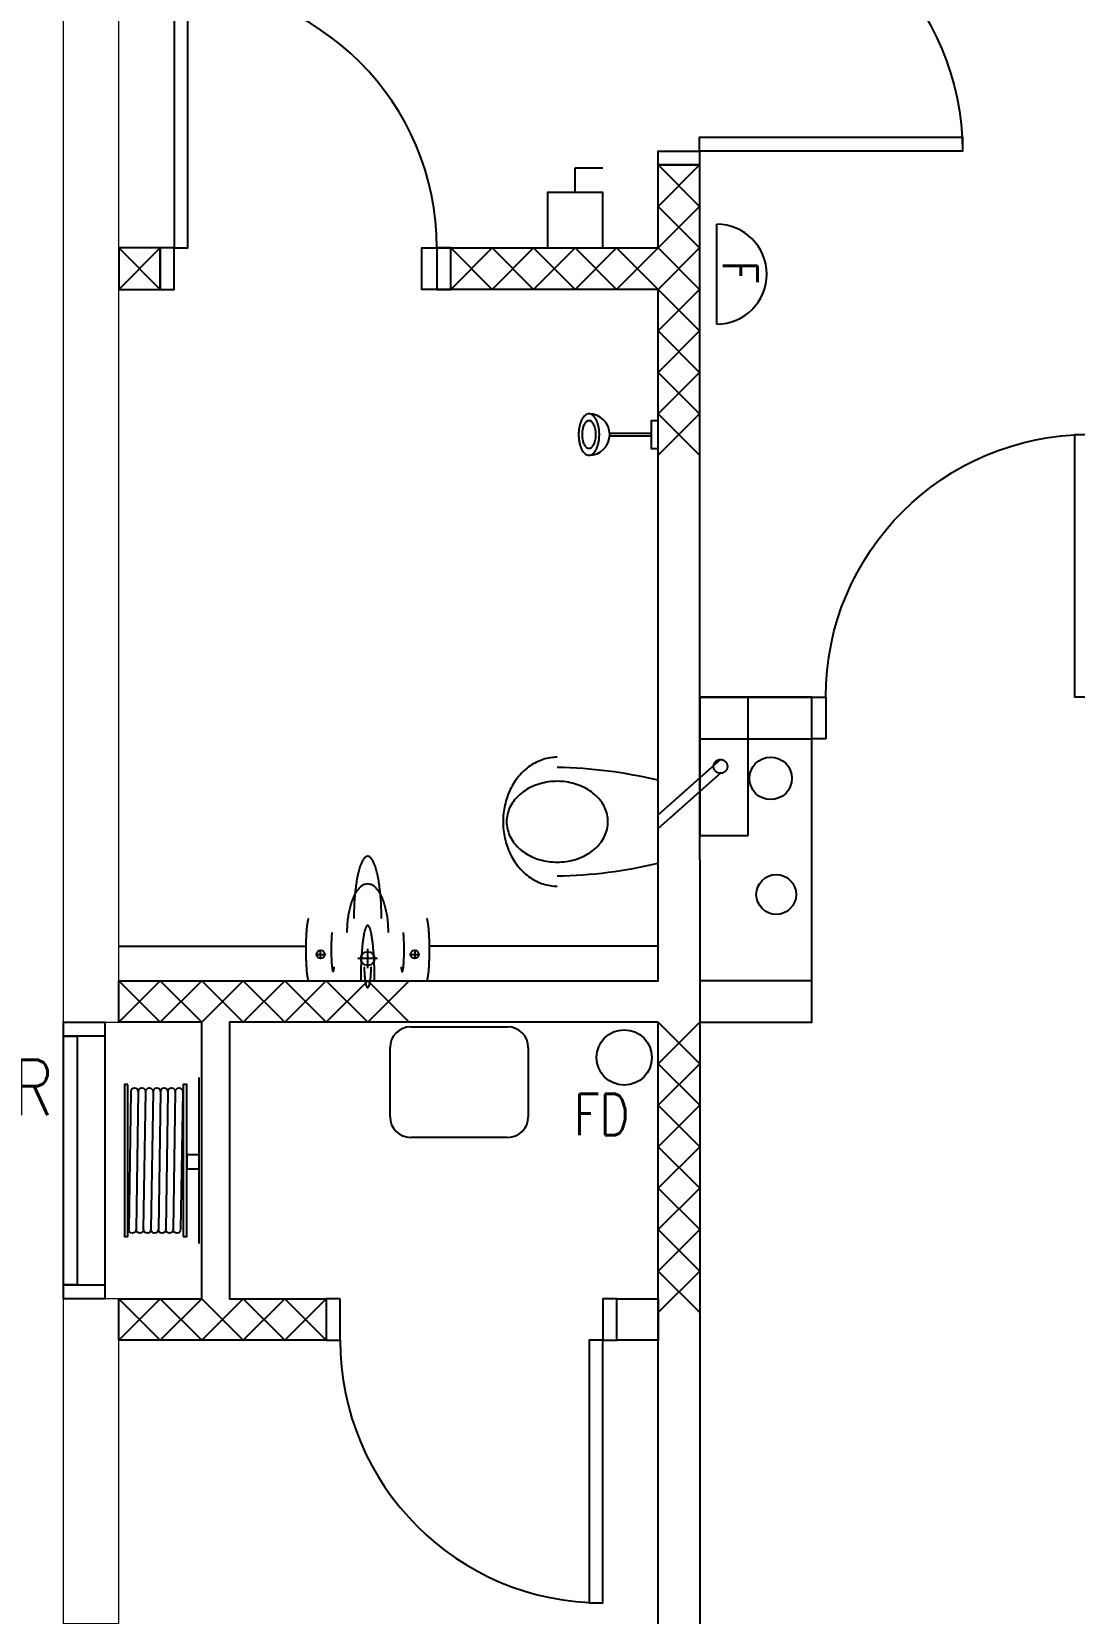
# Model space of a CAD drawing. Extents: x -163002 to 22103, y -103500 to 51643.
# Drawn here: x -76615 to -72845, y -68012 to -62293 of the extents above; entities that cross this region are included whole.
import ezdxf

# ---------------------------------------------------------------- set-up
doc = ezdxf.new("R2010")
doc.units = 0
doc.header["$LTSCALE"] = 1000
doc.header["$MEASUREMENT"] = 0
doc.linetypes.add('s1113a$0$HIDDEN', pattern=[0.375, 0.25, -0.125])
doc.layers.get('0').update_dxf_attribs({"linetype": 'CONTINUOUS'})
for name, color, linetype in [('s1113a$0$20', 1, 'CONTINUOUS'), ('s1113a$0$22', 14, 'CONTINUOUS'), ('s1113a$0$30', 7, 'CONTINUOUS'), ('s1113a$0$45', 7, 'CONTINUOUS'), ('s1113a$0$49', 7, 'CONTINUOUS'), ('s1113a$0$56', 7, 'CONTINUOUS'), ('s1113a$0$bc-dr', 7, 'CONTINUOUS'), ('s1113a$0$EL-SUN', 1, 'CONTINUOUS'), ('s1113a$0$NEW-STAIR', 15, 'CONTINUOUS')]:
    doc.layers.add(name, color=color, linetype=linetype)
doc.styles.add('s1113a$0$A', font='romans.shx', dxfattribs={"width": 0.85})
doc.styles.add('s1113a$0$STANDARD', font='SIMPLEX')

# ---------------------------------------------------------------- blocks, each defined once
blk = doc.blocks.new('s1113a$0$SWHB')
at = {"layer": 's1113a$0$49', "color": 14, "linetype": 'Continuous'}
for p, q in [((0.025, 0.4), (0.025, 0)), ((0.105, 0.37), (0.135, 0.37)), ((0.12, 0.385), (0.12, 0.355)), ((0.105, 0.165), (0.105, 0.235)), ((0.07, 0.2), (0.14, 0.2)), ((0.135, 0.03), (0.105, 0.03)), ((0.12, 0.045), (0.12, 0.015))]:
    blk.add_line(p, q, dxfattribs=at)
for points in [[(0.25, 0.413729, 0.099389), (0.246676, 0.415538, 0.020579), (0.242932, 0.41655, 0.019083), (0.235844, 0.418024, 0.009327), (0.228678, 0.419094, 0.008163), (0.218459, 0.42028, 0.005426), (0.208211, 0.421189, 0.004951), (0.195575, 0.422052, 0.003907), (0.182925, 0.422692, 0.003707), (0.168737, 0.423195, 0.00331), (0.154543, 0.4235, 0.003249), (0.139772, 0.423625, 0.003224), (0.125, 0.423559, 0.003268), (0.110652, 0.42331, 0.003598), (0.096309, 0.422864, 0.003771), (0.083361, 0.422273, 0.004679), (0.070425, 0.421463, 0.005094), (0.059755, 0.42059, 0.007423), (0.049112, 0.419451, 0.008434), (0.041434, 0.418396, 0.016175), (0.033822, 0.416966, 0.018015), (0.029563, 0.415922, 0.070243), (0.025598, 0.414176, 0.179913), (0.02471, 0.412769, 0.268919), (0.025, 0.411272)], [(0.2, 0.329225, 0.006924), (0.191699, 0.329979, 0.004621), (0.183382, 0.330542, 0.004237), (0.173218, 0.331053, 0.003411), (0.163047, 0.331409, 0.003265), (0.151845, 0.331654, 0.003017), (0.140642, 0.331758, 0.003002), (0.129311, 0.331728, 0.003138), (0.117982, 0.331559, 0.003243), (0.10744, 0.331269, 0.003867), (0.096904, 0.330828, 0.004166), (0.088003, 0.330317, 0.005878), (0.079114, 0.329626, 0.006628), (0.072569, 0.328961, 0.012347), (0.066055, 0.328049, 0.013549), (0.062347, 0.327373, 0.052639), (0.058784, 0.326225, 0.1457), (0.05789, 0.32532, 0.35794), (0.05789, 0.324302, 0.104533), (0.060518, 0.323054, 0.016058), (0.063445, 0.322435, 0.016606), (0.069201, 0.321464, 0.007889), (0.075, 0.320776)], [(0.2, 0.125, 0.013988), (0.222684, 0.125631, 0.014591), (0.245294, 0.127556, 0.014992), (0.266519, 0.130626, 0.01706), (0.2875, 0.135048, 0.018032), (0.305868, 0.140275, 0.02254), (0.323744, 0.146967, 0.024565), (0.338112, 0.153929, 0.033825), (0.351555, 0.1625, 0.038083), (0.361154, 0.170753, 0.055183), (0.369038, 0.180589, 0.062682), (0.373365, 0.189909, 0.076588), (0.375001, 0.2, 0.076588), (0.373365, 0.210092, 0.062682), (0.369038, 0.219412, 0.055183), (0.361154, 0.229248, 0.038083), (0.351555, 0.2375, 0.033825), (0.338112, 0.246072, 0.024565), (0.323744, 0.253033, 0.02254), (0.305868, 0.259726, 0.018032), (0.2875, 0.264952, 0.01706), (0.266519, 0.269374, 0.014992), (0.245294, 0.272445, 0.014591), (0.222684, 0.27437, 0.013988), (0.2, 0.275)], [(0.25, 0.15, 0.007251), (0.27913, 0.150419, 0.007617), (0.308235, 0.151704, 0.00786), (0.335411, 0.15374, 0.009172), (0.362501, 0.156699, 0.009791), (0.385893, 0.160142, 0.012973), (0.4091, 0.164645, 0.014411), (0.427178, 0.169161, 0.022771), (0.444856, 0.175, 0.026586), (0.456617, 0.18014, 0.054634), (0.467334, 0.187059, 0.074244), (0.472615, 0.19285, 0.144765), (0.475001, 0.2, 0.144765), (0.472615, 0.207151, 0.074244), (0.467334, 0.212941, 0.054634), (0.456617, 0.219861, 0.026586), (0.444856, 0.225, 0.022771), (0.427178, 0.23084, 0.014411), (0.4091, 0.235356, 0.012973), (0.385893, 0.239859, 0.009791), (0.362501, 0.243302, 0.009172), (0.335411, 0.246261, 0.00786), (0.308235, 0.248297, 0.007617), (0.27913, 0.249581, 0.007251), (0.25, 0.25)], [(0.075, 0.2125, 0.005438), (0.065292, 0.212396, 0.005719), (0.055589, 0.212074, 0.005905), (0.046536, 0.211566, 0.00692), (0.0375, 0.210826, 0.007399), (0.029716, 0.209967, 0.009905), (0.021967, 0.208839, 0.011032), (0.015969, 0.207717, 0.017937), (0.010048, 0.20625, 0.020879), (0.006189, 0.204996, 0.047975), (0.002556, 0.203236, 0.068124), (0.00084, 0.201861, 0.186356), (0, 0.2, 0.186356), (0.00084, 0.19814, 0.068124), (0.002556, 0.196765, 0.047975), (0.006189, 0.195004, 0.020879), (0.010048, 0.19375, 0.017937), (0.015969, 0.192284, 0.011032), (0.021967, 0.191161, 0.009905), (0.029716, 0.190034, 0.007399), (0.0375, 0.189175, 0.00692), (0.046536, 0.188435, 0.005905), (0.055589, 0.187926, 0.005719), (0.065292, 0.187605, 0.005438), (0.075, 0.1875)], [(0.025, 0.175, 0.004078), (0.050886, 0.17521, 0.004292), (0.076764, 0.175852, 0.004433), (0.100894, 0.176868, 0.005207), (0.125, 0.17835, 0.005573), (0.145738, 0.180065, 0.007505), (0.166422, 0.182323, 0.00837), (0.182374, 0.184559, 0.013844), (0.198205, 0.1875, 0.016014), (0.208381, 0.189964, 0.039812), (0.218186, 0.19353, 0.055445), (0.222657, 0.196087, 0.233017), (0.225, 0.2, 0.233017), (0.222657, 0.203914, 0.055445), (0.218186, 0.206471, 0.039812), (0.208381, 0.210036, 0.016014), (0.198205, 0.2125, 0.013844), (0.182374, 0.215442, 0.00837), (0.166422, 0.217678, 0.007505), (0.145738, 0.219935, 0.005573), (0.125, 0.221651, 0.005207), (0.100894, 0.223132, 0.004433), (0.076764, 0.224149, 0.004292), (0.050886, 0.224791, 0.004078), (0.025, 0.225)], [(0.075, 0.079225, 0.007274), (0.069577, 0.078584, 0.014045), (0.064189, 0.077714, 0.015332), (0.0612, 0.07709, 0.063782), (0.058374, 0.076018, 0.184769), (0.057783, 0.075163, 0.297366), (0.057951, 0.074253, 0.092607), (0.06033, 0.073136, 0.017138), (0.062949, 0.072539, 0.016609), (0.067968, 0.071642, 0.008047), (0.073028, 0.070993, 0.007043), (0.080256, 0.070272, 0.004671), (0.0875, 0.06972, 0.004261), (0.096437, 0.069195, 0.00336), (0.10538, 0.068806, 0.003188), (0.115413, 0.0685, 0.002845), (0.125449, 0.068315, 0.002793), (0.135894, 0.068239, 0.002771), (0.146339, 0.068279, 0.002809), (0.156484, 0.06843, 0.003094), (0.166627, 0.068701, 0.003243), (0.175781, 0.069061, 0.004026), (0.18493, 0.069553, 0.004385), (0.192472, 0.070083, 0.006402), (0.2, 0.070776)], [(0.025, -0.011271, 0.268919), (0.02471, -0.012768, 0.179913), (0.025598, -0.014175, 0.070243), (0.029563, -0.015921, 0.018015), (0.033822, -0.016965, 0.016175), (0.041434, -0.018396, 0.008434), (0.049112, -0.019451, 0.007423), (0.059755, -0.02059, 0.005094), (0.070425, -0.021462, 0.004679), (0.083361, -0.022272, 0.003771), (0.096309, -0.022863, 0.003598), (0.110652, -0.023309, 0.003268), (0.125, -0.023558, 0.003224), (0.139772, -0.023624, 0.003249), (0.154543, -0.023499, 0.00331), (0.168737, -0.023195, 0.003707), (0.182925, -0.022691, 0.003907), (0.195575, -0.022052, 0.004951), (0.208211, -0.021188, 0.005426), (0.218459, -0.02028, 0.008163), (0.228678, -0.019093, 0.009327), (0.235844, -0.018023, 0.019083), (0.242932, -0.016549, 0.020579), (0.246676, -0.015537, 0.099389), (0.25, -0.013729)]]:
    blk.add_lwpolyline(points, format="xyb", dxfattribs=at)
for centre, radius in [((0.12, 0.370001), 0.015), ((0.105, 0.2), 0.025), ((0.12, 0.03), 0.015)]:
    blk.add_circle(centre, radius, dxfattribs=at)
blk = doc.blocks.new('s1113a$0$SHWR')
at = {"layer": 's1113a$0$49', "color": 14, "linetype": 'Continuous'}
for p, q in [((-0.005, -0.175), (-0.005, -0.025)), ((0.005, -0.175), (0.005, -0.025))]:
    blk.add_line(p, q, dxfattribs=at)
blk.add_lwpolyline([(-0.05, 0), (-0.05, -0.025), (0.05, -0.025), (0.05, 0)], close=True, dxfattribs=at)
for points in [[(0.075, -0.25, 0.087445), (0.073739, -0.243262, 0.069281), (0.070477, -0.237175, 0.06008), (0.064548, -0.230897, 0.040836), (0.057453, -0.225896, 0.036504), (0.047752, -0.221076, 0.027544), (0.0375, -0.217524, 0.025803), (0.025372, -0.214708, 0.022453), (0.013024, -0.21307, 0.021977), (0, -0.212498, 0.021977), (-0.013024, -0.21307, 0.022453), (-0.025372, -0.214708, 0.025803), (-0.0375, -0.217524, 0.027544), (-0.047752, -0.221076, 0.036504), (-0.057453, -0.225896, 0.040836), (-0.064548, -0.230897, 0.06008), (-0.070477, -0.237175, 0.069281), (-0.073739, -0.243262, 0.087445), (-0.075, -0.25, 0.087445), (-0.073739, -0.256739, 0.069281), (-0.070477, -0.262826, 0.06008), (-0.064548, -0.269104, 0.040836), (-0.057453, -0.274105, 0.036504), (-0.047752, -0.278925, 0.027544), (-0.0375, -0.282476, 0.025803), (-0.025372, -0.285293, 0.022453), (-0.013024, -0.286931, 0.021977), (0, -0.287503, 0.021977), (0.013024, -0.286931, 0.022453), (0.025372, -0.285293, 0.025803), (0.0375, -0.282476, 0.027544), (0.047752, -0.278925, 0.036504), (0.057453, -0.274105, 0.040836), (0.064548, -0.269104, 0.06008), (0.070477, -0.262826, 0.069281), (0.073739, -0.256739, 0.087445), (0.075, -0.25)], [(0.05, -0.25, 0.087445), (0.049159, -0.245508, 0.069281), (0.046985, -0.24145, 0.06008), (0.043032, -0.237264, 0.040836), (0.038302, -0.233931, 0.036504), (0.031835, -0.230717, 0.027544), (0.025, -0.22835, 0.025803), (0.016915, -0.226472, 0.022453), (0.008682, -0.22538, 0.021977), (0, -0.224999, 0.021977), (-0.008682, -0.22538, 0.022453), (-0.016915, -0.226472, 0.025803), (-0.025, -0.22835, 0.027544), (-0.031835, -0.230717, 0.036504), (-0.038302, -0.233931, 0.040836), (-0.043032, -0.237264, 0.06008), (-0.046985, -0.24145, 0.069281), (-0.049159, -0.245508, 0.087445), (-0.05, -0.25, 0.087445), (-0.049159, -0.254493, 0.069281), (-0.046985, -0.258551, 0.06008), (-0.043032, -0.262736, 0.040836), (-0.038302, -0.26607, 0.036504), (-0.031835, -0.269284, 0.027544), (-0.025, -0.271651, 0.025803), (-0.016915, -0.273529, 0.022453), (-0.008682, -0.274621, 0.021977), (0, -0.275002, 0.021977), (0.008682, -0.274621, 0.022453), (0.016915, -0.273529, 0.025803), (0.025, -0.271651, 0.027544), (0.031835, -0.269284, 0.036504), (0.038302, -0.26607, 0.040836), (0.043032, -0.262736, 0.06008), (0.046985, -0.258551, 0.069281), (0.049159, -0.254493, 0.087445), (0.05, -0.25)]]:
    blk.add_lwpolyline(points, format="xyb", close=True, dxfattribs=at)
blk.add_arc((0, -0.25), 0.075, 0, 180, dxfattribs=at)
blk = doc.blocks.new('s1113a$0$D1050B')
at = {"layer": 's1113a$0$30', "color": 2, "linetype": 'Continuous'}
for points in [[(0.05, 0.15), (0.1, 0.15), (0.1, 1.1), (0.05, 1.1)], [(0, 0), (0.05, 0), (0.05, 0.15), (0, 0.15)], [(1, 0), (1.05, 0), (1.05, 0.15), (1, 0.15)]]:
    blk.add_lwpolyline(points, close=True, dxfattribs=at)
blk.add_arc((0.05, 0.150001), 0.950006, 0, 90, dxfattribs=at)
blk = doc.blocks.new('s1113a$0$INSINK')
at = {"layer": 's1113a$0$49', "color": 14, "linetype": 'Continuous'}
for p, q in [((0.075, 0.4), (0.425, 0.4)), ((0, 0.075), (0, 0.325)), ((0.5, 0.325), (0.5, 0.075)), ((0.425, 0), (0.075, 0))]:
    blk.add_line(p, q, dxfattribs=at)
for centre, start, end in [((0.075, 0.325001), 90, 180), ((0.425001, 0.325001), 0, 90), ((0.075, 0.075), 180, 270), ((0.425001, 0.075), 270, 0)]:
    blk.add_arc(centre, 0.075, start, end, dxfattribs=at)
blk = doc.blocks.new('s1113a$0$WC')
at = {"layer": 's1113a$0$49', "color": 14, "linetype": 'Continuous'}
blk.add_line((-0.15, 0), (0.15, 0), dxfattribs=at)
at = {"layer": 's1113a$0$49', "color": 14, "linetype": 's1113a$0$HIDDEN'}
for p, q in [((0.1751, -0.2251), (-0.0249, 0)), ((0.2251, -0.2251), (0.0251, 0))]:
    blk.add_line(p, q, dxfattribs=at)
at = {"layer": 's1113a$0$49', "color": 14, "linetype": 'Continuous'}
blk.add_lwpolyline([(0.2332, 0.364901, 0.038902), (0.231178, 0.390581, 0.038109), (0.225258, 0.415655, 0.037587), (0.215343, 0.440149, 0.035627), (0.201971, 0.462951, 0.034853), (0.184819, 0.4845, 0.032579), (0.164927, 0.503564, 0.031843), (0.141753, 0.520632, 0.029932), (0.11665, 0.534728, 0.029397), (0.089106, 0.546139, 0.028181), (0.060431, 0.554319, 0.027906), (0.030451, 0.559328, 0.027494), (0.0001, 0.561001, 0.027494), (-0.030251, 0.559328, 0.027906), (-0.060231, 0.554319, 0.028181), (-0.088906, 0.546139, 0.029397), (-0.11645, 0.534728, 0.029932), (-0.141553, 0.520632, 0.031843), (-0.164727, 0.503564, 0.032579), (-0.184619, 0.4845, 0.034853), (-0.201771, 0.462951, 0.035627), (-0.215143, 0.440149, 0.037587), (-0.225058, 0.415655, 0.038109), (-0.230978, 0.390581, 0.038902), (-0.233, 0.364901)], format="xyb", dxfattribs=at)
blk.add_lwpolyline([(0.0001, 0.548001, 0.054705), (-0.025462, 0.545135, 0.052082), (-0.049869, 0.536959, 0.050414), (-0.073337, 0.523161, 0.045092), (-0.093811, 0.505164, 0.043264), (-0.112103, 0.482153, 0.038783), (-0.126427, 0.456451, 0.037617), (-0.137274, 0.427211, 0.0353), (-0.143781, 0.396696, 0.034916), (-0.145996, 0.364901, 0.034916), (-0.143781, 0.333106, 0.0353), (-0.137274, 0.30259, 0.037617), (-0.126427, 0.27335, 0.038783), (-0.112103, 0.247649, 0.043264), (-0.093811, 0.224638, 0.045092), (-0.073337, 0.206641, 0.050414), (-0.049869, 0.192843, 0.052082), (-0.025462, 0.184667, 0.054705), (0.0001, 0.1818, 0.054705), (0.025662, 0.184667, 0.052082), (0.050069, 0.192843, 0.050414), (0.073537, 0.206641, 0.045092), (0.094011, 0.224638, 0.043264), (0.112303, 0.247649, 0.038783), (0.126627, 0.27335, 0.037617), (0.137474, 0.30259, 0.0353), (0.143981, 0.333106, 0.034916), (0.146196, 0.364901, 0.034916), (0.143981, 0.396696, 0.0353), (0.137474, 0.427211, 0.037617), (0.126627, 0.456451, 0.038783), (0.112303, 0.482153, 0.043264), (0.094011, 0.505164, 0.045092), (0.073537, 0.523161, 0.050414), (0.050069, 0.536959, 0.052082), (0.025662, 0.545135, 0.054705), (0.0001, 0.548001)], format="xyb", close=True, dxfattribs=at)
blk.add_lwpolyline([(-0.0499, -0.3251), (0.4501, -0.3251), (0.4501, -0.1501), (-0.0499, -0.1501)], close=True, dxfattribs=at)
at = {"layer": 's1113a$0$49', "color": 14, "linetype": 's1113a$0$HIDDEN'}
blk.add_circle((0.2001, -0.2251), 0.025, dxfattribs=at)
at = {"layer": 's1113a$0$49', "color": 14, "linetype": 'Continuous'}
for centre, start, end in [((1.535286, 0.397752), 181.087625, 193.279619), ((-1.535086, 0.397752), 346.720381, 358.912375)]:
    blk.add_arc(centre, 1.731561, start, end, dxfattribs=at)
blk = doc.blocks.new('s1113a$0$HR')
at = {"layer": 's1113a$0$56', "color": 1, "linetype": 'Continuous'}
for p, q in [((-0.3, 0), (0.3, 0)), ((0.249, -0.0595), (-0.2491, -0.0671)), ((0.249, -0.0863), (-0.2491, -0.0939)), ((0.249, -0.1131), (-0.2491, -0.1207)), ((0.249, -0.1399), (-0.2491, -0.1475)), ((0.249, -0.1667), (-0.2491, -0.1743)), ((-0.2491, -0.201), (0.249, -0.1934)), ((0.249, -0.2202), (-0.2491, -0.2278)), ((0.249, -0.247), (-0.2491, -0.2546))]:
    blk.add_line(p, q, dxfattribs=at)
for points in [[(-0.275, -0.0575), (-0.275, -0.045), (0.275, -0.045), (0.275, -0.0575)], [(0.02, -0.0001), (0.02, -0.045), (-0.03, -0.045), (-0.03, -0.0001)], [(0.275, -0.2575), (0.275, -0.27), (-0.275, -0.27), (-0.275, -0.2575)]]:
    blk.add_lwpolyline(points, close=True, dxfattribs=at)
for centre, start, end in [((-0.2491, -0.08055), 89.999978, 269.999972), ((-0.2491, -0.107336), 89.999978, 269.999972), ((0.249, -0.07295), 270.000025, 90.000019), ((0.249, -0.099736), 270.000025, 90.000019), ((0.249, -0.126522), 270.000025, 90.000019), ((-0.2491, -0.134122), 89.999978, 269.999972), ((-0.2491, -0.160907), 89.999978, 269.999972), ((0.249, -0.153307), 270.000025, 90.000019), ((0.249, -0.180093), 270.000025, 90.000019), ((-0.2491, -0.187693), 89.999978, 269.999972), ((-0.2491, -0.214479), 89.999978, 269.999972), ((-0.2491, -0.241265), 89.999978, 269.999972), ((0.249, -0.206879), 270.000025, 90.000019), ((0.249, -0.233665), 270.000025, 90.000019)]:
    blk.add_arc(centre, 0.013393, start, end, dxfattribs=at)
blk = doc.blocks.new('s1113a$0$tpn')
for p, q in [((200, 100), (290, 100)), ((290, 100), (290, 0))]:
    blk.add_line(p, q)
blk.add_lwpolyline([(0, 0), (200, 0), (200, 200), (0, 200)], close=True)
blk = doc.blocks.new('s1113a$0$FSO')
blk.add_line((180.4, 0), (-180.4, 0))
blk.add_arc((0, 0), 180.4, 0, 180)
at = {"style": 's1113a$0$A', "width": 0.85}
blk.add_attdef('F', (-48.2, 22), '', height=125, dxfattribs=at)
blk = doc.blocks.new('s1113a')
at = {"layer": 's1113a$0$20'}
blk.add_line((-73794, -65874.9009), (-73794.1, -64699.90507), dxfattribs=at)
at = {"layer": 's1113a$0$20', "color": 14, "linetype": 'Continuous'}
blk.add_line((-74199.8, -64849.9), (-74199.7, -65724.9), dxfattribs=at)
at = {"layer": 's1113a$0$20', "color": 14, "linetype": 'Continuous', "const_width": 5}
for points in [[(-76299.8, -65874.8), (-76299.8, -62074.9), (-76499.8, -62074.9), (-76499.8, -65874.9), (-76299.8, -65874.9)], [(-76499.8, -66874.9), (-76299.7, -66874.9), (-76499.8, -66874.9), (-76499.8, -68049.9), (-76299.8, -68049.9), (-76299.8, -66874.9)]]:
    blk.add_lwpolyline(points, dxfattribs=at)
at = {"layer": 's1113a$0$20', "color": 14, "linetype": 'Continuous'}
blk.add_lwpolyline([(-74349.7, -65874.9), (-75899.8, -65874.9), (-75899.8, -66874.9), (-75549.7, -66874.9), (-75549.7, -67024.9), (-76299.7, -67024.9), (-76299.7, -66874.9), (-75999.8, -66874.9), (-75999.8, -65874.9), (-76299.8, -65874.9), (-76299.8, -65724.9), (-74349.7, -65724.9), (-74349.9, -63224.9), (-75203.8, -63224.9), (-75203.8, -63074.9), (-74349.9, -63074.9), (-74349.9, -62774.9), (-74199.9, -62774.9), (-74199.8, -64699.9), (-73794.1, -64699.9009)], dxfattribs=at)
for points in [[(-76299.8, -63224.9), (-76149.8, -63224.9), (-76149.8, -63074.9), (-76299.8, -63074.9)], [(-74199.8, -64849.90417), (-73794.1, -64849.90507), (-73794.1, -64699.90507), (-74199.8, -64699.90417)], [(-74199.7, -65874.9), (-73794, -65874.9009), (-73794, -65724.9009), (-74199.7, -65724.9)]]:
    blk.add_lwpolyline(points, close=True, dxfattribs=at)
at = {"layer": 's1113a$0$20'}
blk.add_lwpolyline([(-74499.7, -66874.9), (-74349.48851, -66874.9), (-74349.48851, -67024.9), (-74499.7, -67024.9)], close=True, dxfattribs=at)
at = {"layer": 's1113a$0$22', "color": 14, "linetype": 'Continuous'}
for p, q in [((-76149.8, -63074.9), (-76299.8, -63224.9)), ((-76299.8, -63074.9), (-76149.8, -63224.9))]:
    blk.add_line(p, q, dxfattribs=at)
at = {"layer": 's1113a$0$22'}
for p, q in [((-74349.3, -68049.9), (-74349.7, -65874.9)), ((-74199.7, -65874.9), (-74199.3009, -68049.9))]:
    blk.add_line(p, q, dxfattribs=at)
at = {"layer": 's1113a$0$22', "color": 14, "linetype": 'Continuous'}
for points in [[(-74349.9, -62774.9), (-74199.9, -62924.9), (-74349.9, -63074.9), (-74199.9, -63224.9), (-74349.9, -63374.9), (-74199.9, -63524.9), (-74349.9, -63674.9), (-74199.9, -63824.9)], [(-74199.9, -62774.9), (-74349.9, -62924.9), (-74199.9, -63074.9), (-74349.9, -63224.9), (-74199.9, -63374.9), (-74349.9, -63524.9), (-74199.9, -63674.9), (-74349.9, -63824.9)], [(-74349.9, -63224.9), (-74499.9, -63074.9), (-74649.9, -63224.9), (-74799.9, -63074.9), (-74949.9, -63224.9), (-75099.9, -63074.9)], [(-74349.9, -63074.9), (-74499.9, -63224.9), (-74649.9, -63074.9), (-74799.9, -63224.9), (-74949.9, -63074.9), (-75099.9, -63224.9)], [(-76299.8, -65874.9), (-76149.8, -65724.9), (-75999.8, -65874.9), (-75849.8, -65724.9), (-75699.8, -65874.9), (-75549.8, -65724.9), (-75399.8, -65874.9), (-75249.8, -65724.9)], [(-76299.8, -65724.9), (-76149.8, -65874.9), (-75999.8, -65724.9), (-75849.8, -65874.9), (-75699.8, -65724.9), (-75549.8, -65874.9), (-75399.8, -65724.9), (-75249.8, -65874.9)], [(-74349.7, -65874.9), (-74199.7, -66024.9), (-74349.7, -66174.9), (-74199.7, -66324.9), (-74349.7, -66474.9), (-74199.7, -66624.9), (-74349.7, -66774.9), (-74199.7, -66924.9)], [(-74199.7, -65874.9), (-74349.7, -66024.9), (-74199.7, -66174.9), (-74349.7, -66324.9), (-74199.7, -66474.9), (-74349.7, -66624.9), (-74199.7, -66774.9), (-74349.7, -66924.9)], [(-76299.7, -66874.9), (-76149.7, -67024.9), (-75999.7, -66874.9), (-75849.7, -67024.9), (-75699.7, -66874.9), (-75549.7, -67024.9)], [(-76299.7, -67024.9), (-76149.7, -66874.9), (-75999.7, -67024.9), (-75849.7, -66874.9), (-75699.7, -67024.9), (-75549.7, -66874.9)]]:
    blk.add_lwpolyline(points, dxfattribs=at)
at = {"layer": 's1113a$0$30', "color": 2, "linetype": 'Continuous'}
for p, q in [((-74349.9, -62724.9003), (-74199.9009, -62724.9003)), ((-74349.9, -62774.9), (-74349.9, -62724.9003)), ((-74199.9009, -62724.9003), (-74199.9009, -62774.9)), ((-74199.9009, -62774.9), (-74349.9, -62774.9))]:
    blk.add_line(p, q, dxfattribs=at)
at = {"layer": 's1113a$0$45', "linetype": 'Continuous'}
blk.add_circle((-74472.5, -66002.3), 100, dxfattribs=at)
at = {"layer": 's1113a$0$49', "color": 14, "linetype": 'Continuous'}
for p, q in [((-74199.6003, -64699.8009), (-74199.6003, -65199.7999)), ((-74024.60065, -64699.90455), (-74024.60065, -64699.8009)), ((-74024.60065, -65199.7999), (-74024.60065, -64849.90455)), ((-74349.7, -65299.8997), (-74349.7, -64999.9003)), ((-74199.6003, -65199.7999), (-74024.60065, -65199.7999)), ((-76299.8, -65599.9), (-75624.9, -65599.9)), ((-74349.7, -65599.9), (-75174.9, -65599.9))]:
    blk.add_line(p, q, dxfattribs=at)
at = {"layer": 's1113a$0$49', "color": 14, "linetype": 's1113a$0$HIDDEN'}
for p, q in [((-74124.60045, -64924.80045), (-74349.7, -65124.80005)), ((-74124.60045, -64974.80035), (-74349.7, -65174.79995))]:
    blk.add_line(p, q, dxfattribs=at)
blk.add_ellipse((-74124.60045, -64949.8004), major_axis=(-17.67763, 17.67763), ratio=1, start_param=-0.7853981634, end_param=5.4977871438, dxfattribs=at)
at = {"layer": 's1113a$0$56', "color": 1, "linetype": 'Continuous'}
blk.add_line((-76349.8, -65924.9), (-76349.8, -66824.9), dxfattribs=at)
for points in [[(-76499.8, -65874.9), (-76349.8, -65874.9), (-76349.8, -65924.9), (-76499.8, -65924.9)], [(-76499.8, -65924.9), (-76449.8, -65924.9), (-76449.8, -66824.9), (-76499.8, -66824.9)], [(-76499.8, -66824.9), (-76349.8, -66824.9), (-76349.8, -66874.9), (-76499.8, -66874.9)]]:
    blk.add_lwpolyline(points, close=True, dxfattribs=at)
at = {"layer": 's1113a$0$NEW-STAIR'}
for centre, radius in [((-73943, -64993), 77), ((-73923, -65413), 72)]:
    blk.add_circle(centre, radius, dxfattribs=at)
at = {"zscale": 1000}
for name, p, xscale, yscale, rotation in [('s1113a$0$D1050B', (-74349.9, -62774.9), 999.994, -999.994, 90), ('s1113a$0$SHWR', (-74349.9, -63749.9), 999.9979999999999, 999.9979999999999, 270), ('s1113a$0$WC', (-74349.7, -65149.9), 999.9979999999999, 999.9979999999999, 90), ('s1113a$0$SWHB', (-75199.9, -65749.9), 999.9979999999999, 999.9979999999999, 90), ('s1113a$0$HR', (-76009.02753, -66374.9), -999.9979999999999, 999.9979999999999, 270), ('s1113a$0$D1050B', (-74499.7, -66874.9), 999.994, 999.994, 180)]:
    blk.add_blockref(name, p, dxfattribs=dict(at, xscale=xscale, yscale=yscale, rotation=rotation))
for name, p, xscale, yscale in [('s1113a$0$D1050B', (-76149.8, -63224.9), 999.994, 999.994), ('s1113a$0$INSINK', (-75319.2, -66291.4), 999.9979999999999, 999.9979999999999)]:
    blk.add_blockref(name, p, dxfattribs=dict(at, xscale=xscale, yscale=yscale))
at = {"layer": 's1113a$0$bc-dr', "xscale": -999.994000000006, "yscale": 999.994000000006, "zscale": 1000}
blk.add_blockref('s1113a$0$D1050B', (-72744.1063, -64849.90417), dxfattribs=at)
at = {"layer": 's1113a$0$EL-SUN', "rotation": 90}
blk.add_blockref('s1113a$0$tpn', (-74549.9, -63074.9), dxfattribs=at)
at = {"layer": 's1113a$0$EL-SUN'}
ref = blk.add_blockref('s1113a$0$FSO', (-74137.88093, -63169.93408), dxfattribs=dict(at, rotation=270))
ref.add_attrib('F', 'F', (-74115.87337, -63121.77183), dxfattribs={"layer": '0', "color": 7, "height": 125, "rotation": 270, "style": 's1113a$0$A', "width": 0.85})
at = {"layer": 's1113a$0$45', "linetype": 'Continuous', "style": 's1113a$0$STANDARD', "width": 0.8}
blk.add_text('FD', height=150, dxfattribs=at).set_placement((-74654.6, -66283.7))
at = {"layer": 's1113a$0$56', "color": 1, "linetype": 'Continuous', "style": 's1113a$0$STANDARD', "width": 0.8}
blk.add_text('HR', height=200, dxfattribs=at).set_placement((-76831.9, -66210.5))

msp = doc.modelspace()

# ---------------------------------------------------------------- block references
msp.add_blockref('s1113a', (0, 0))

doc.saveas('drawing.dxf')
